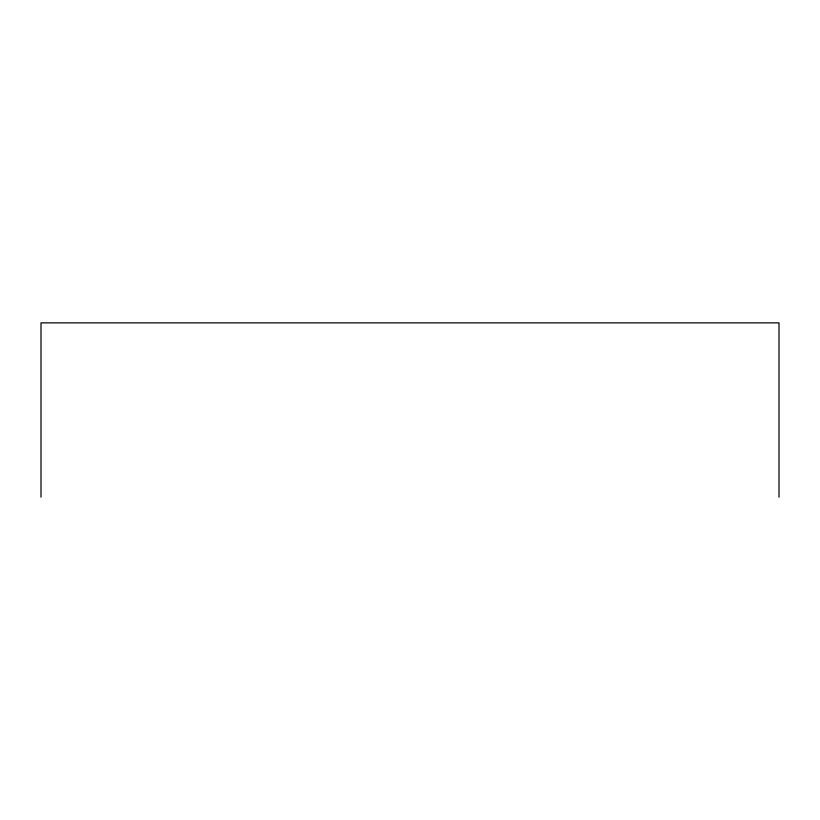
<?xml version="1.0" encoding="UTF-8"?>
<svg xmlns="http://www.w3.org/2000/svg" width="820" height="820" viewBox="0 0 820 820"><rect width="100%" height="100%" fill="white"/><g stroke="black" fill="none" stroke-linecap="round" stroke-linejoin="round"><path stroke-width="1.23" d="M779 497.135L779 322.865L41 322.865L41 497.135"/></g></svg>
